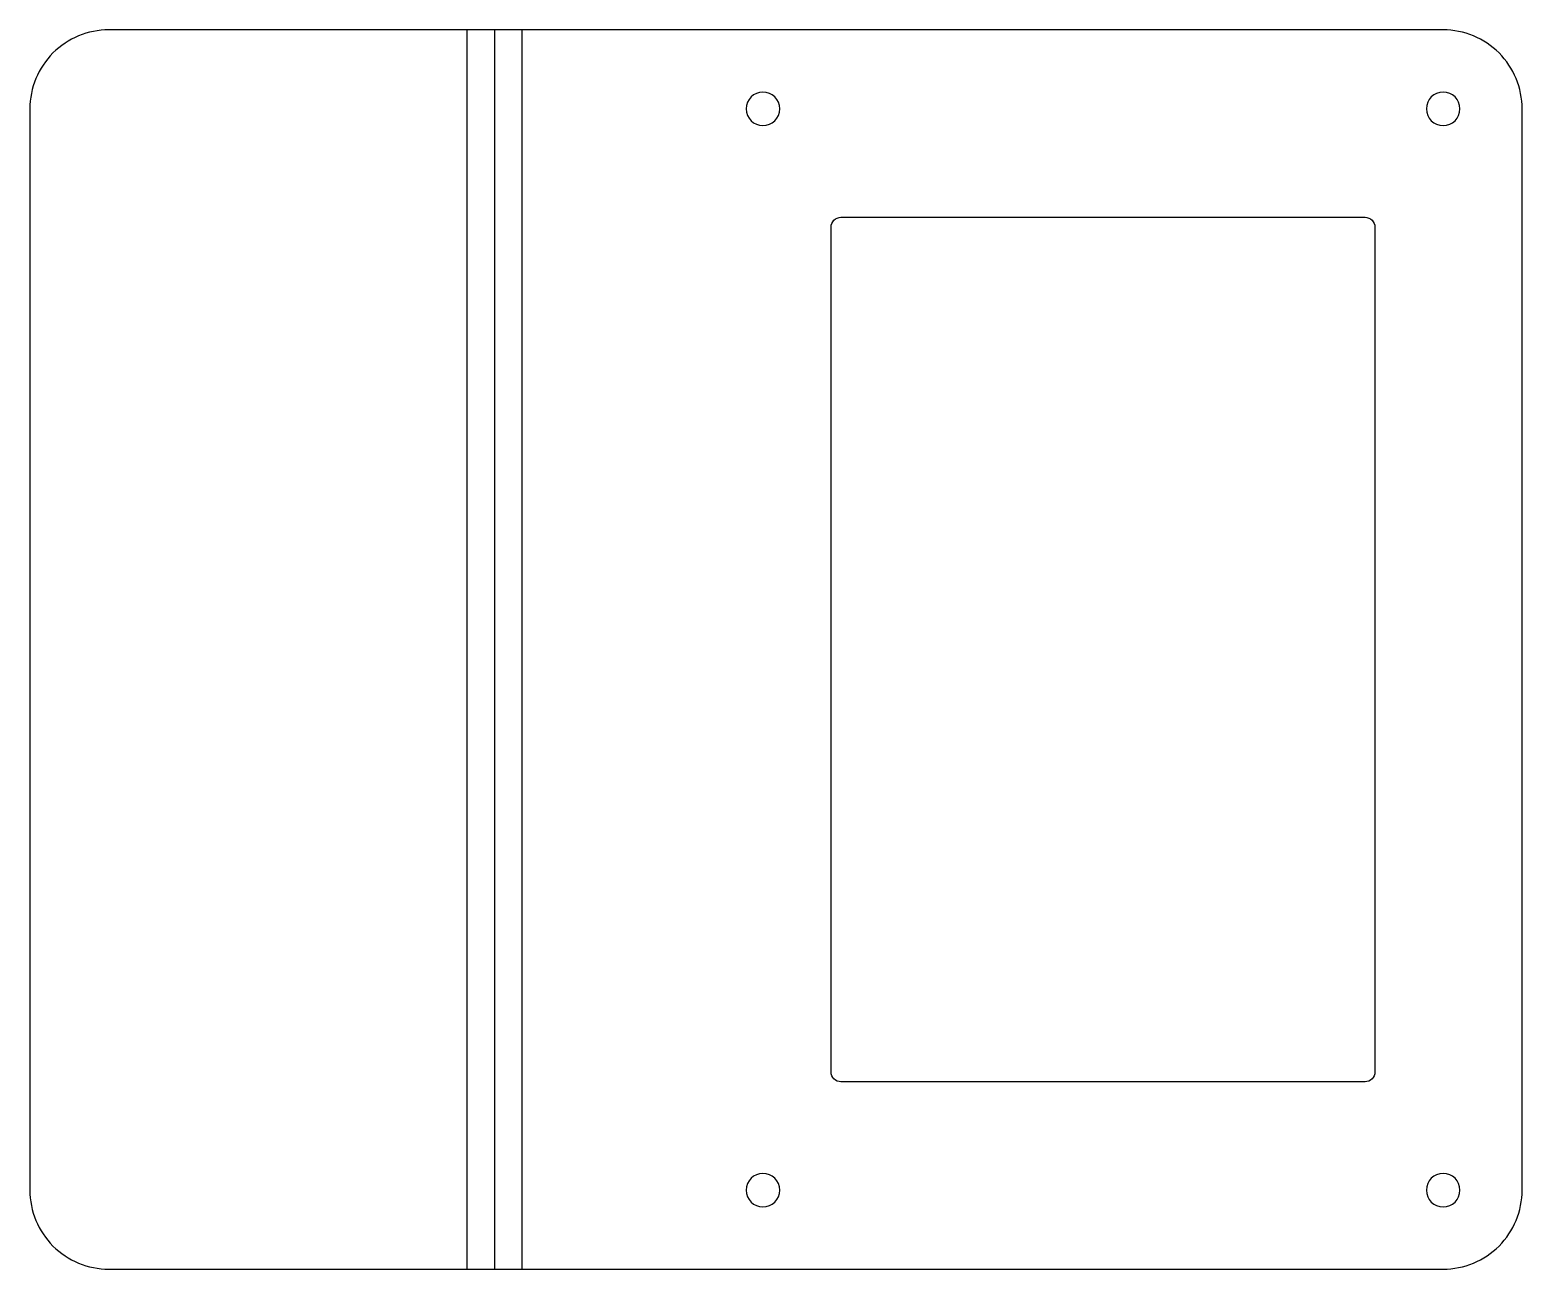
# Model space of a CAD drawing. Header units: millimetres. Extents: x -8 to 143, y 0 to 125.
import ezdxf

# ---------------------------------------------------------------- set-up
doc = ezdxf.new("R2010")
doc.units = ezdxf.units.MM

msp = doc.modelspace()

# ---------------------------------------------------------------- linework, layer by layer
at = {"layer": 'BEND'}
msp.add_line((39.05, 125.49), (39.05, 0), dxfattribs=at)
at = {"layer": 'BEND_EXTENT'}
for p, q in [((36.29, 0), (36.29, 125.49)), ((41.82, 125.49), (41.82, 0))]:
    msp.add_line(p, q, dxfattribs=at)
at = {"layer": 'INTERIOR_PROFILES'}
msp.add_lwpolyline([(128.2, 105.51), (128.2, 19.97, -0.414214), (127.2, 18.97), (74.13, 18.97, -0.414214), (73.13, 19.97), (73.13, 105.51, -0.414214), (74.13, 106.51), (127.2, 106.51, -0.414214)], format="xyb", close=True, dxfattribs=at)
at = {"layer": 'INTERIOR_PROFILES', "extrusion": (0, 0, -1)}
for centre in [(-66.23, 117.49), (-135.11, 117.49), (-66.23, 8), (-135.11, 8)]:
    msp.add_circle(centre, 1.7, dxfattribs=at)
at = {"layer": 'OUTER_PROFILES'}
msp.add_lwpolyline([(143.11, 8), (143.11, 117.49, 0.414214), (135.11, 125.49), (0, 125.49, 0.414214), (-8, 117.49), (-8, 8, 0.414214), (0, 0), (135.11, 0, 0.414214)], format="xyb", close=True, dxfattribs=at)

doc.saveas('drawing.dxf')
